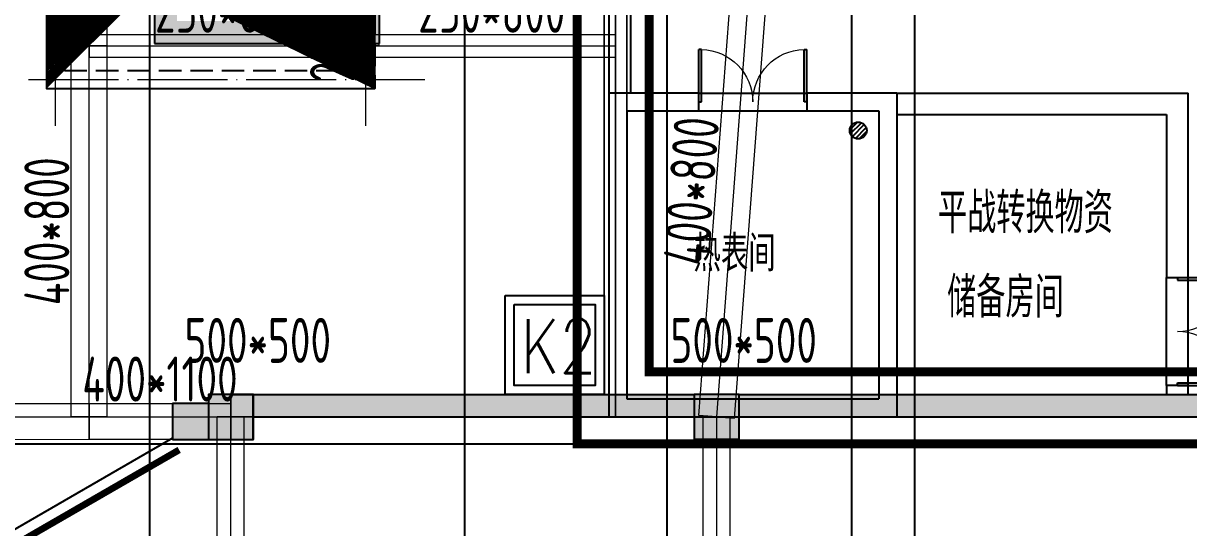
# Model space of a CAD drawing. Extents: x 369444 to 684549, y -549309 to 575337.
# Drawn here: x 390218 to 403169, y 330325 to 335932 of the extents above; entities that cross this region are included whole.
import ezdxf

# ---------------------------------------------------------------- set-up
doc = ezdxf.new("R2010")
doc.units = 0
doc.header["$LTSCALE"] = 1000
doc.header["$MEASUREMENT"] = 0
doc.linetypes.add('__DASH', pattern=[0.35, 0.25, -0.1])
doc.linetypes.add('DOTE', pattern=[2.42, 2, -0.2, 0.02, -0.2])
for name, color, linetype, lineweight, true_color in [('-1-0-1', 7, 'Continuous', 0, 0xc0c0c0), ('-1-1-2', 7, 'Continuous', 0, 0xc0c0c0), ('-2-0-1', 1, 'Continuous', 0, 0xff0000), ('-2-1-2', 9, 'Continuous', 0, 0x808080), ('1-6-1', 7, 'Continuous', 0, 0x55ff55), ('1-6-2', 7, 'Continuous', 0, 0x55ff55), ('11-6-1', 2, 'Continuous', 0, 0xffff00), ('11-6-2', 2, 'Continuous', 0, 0xffff00), ('11-6-5', 2, 'Continuous', 0, 0xffff00), ('12-6-1', 4, 'Continuous', 0, 0x00ffff), ('12-6-2', 4, 'Continuous', 0, 0x00ffff), ('12-6-5', 4, 'Continuous', 0, 0x00ffff)]:
    doc.layers.add(name, color=color, linetype=linetype, lineweight=lineweight, true_color=true_color)
for name, color, linetype in [('A-COLU-CONC', 9, 'Continuous'), ('A-WALL-HATCH', 8, 'Continuous'), ('COLUMN', 9, 'Continuous'), ('DOTE', 1, 'Continuous'), ('EQUIP_地漏', 7, 'Continuous'), ('PUB_HATCH', 8, 'Continuous'), ('WALL', 9, 'Continuous'), ('WINDOW', 4, 'Continuous'), ('填充', 8, 'Continuous'), ('房间名称', 72, 'Continuous'), ('车库集水坑', 60, 'Continuous'), ('防火分区线', 7, 'Continuous')]:
    doc.layers.add(name, color=color, linetype=linetype)
doc.layers.add('DOTE2', color=122, linetype='DOTE', lineweight=9)
doc.styles.add('_HZTXT', font='txt.shx', dxfattribs={"width": 0.8, "bigfont": 'HZTXT.shx'})
doc.styles.add('_TCH_DIM', font='SIMPLEX', dxfattribs={"bigfont": 'GBCBIG'})
doc.styles.add('HNSJY', font='hnsjy-07.shx', dxfattribs={"width": 0.8, "bigfont": 'hnsjy-hz.shx'})
doc.styles.add('yjkcad', font='yjkeng.shx', dxfattribs={"width": 0.7, "height": 250, "bigfont": 'yjkchn.shx'})

# ---------------------------------------------------------------- blocks, each defined once
blk = doc.blocks.new('$TwtSys$00000141')
for p, q in [((-94, 8), (-10, 92)), ((-94, 8), (-10, 92)), ((-87, -35), (35, 87)), ((-87, -35), (35, 87)), ((-66, -66), (66, 66)), ((-66, -66), (66, 66)), ((-32, -87), (88, 33)), ((-32, -87), (88, 33)), ((11, -92), (92, -11)), ((11, -92), (92, -11))]:
    blk.add_line(p, q)
blk.add_circle((0, 0), 94)
blk.add_circle((0, 0), 94)
blk = doc.blocks.new('$DorLib2D$00000002')
for p, q in [((-0.5, 0), (-0.5, 0.4875)), ((-0.475, 0.4875), (-0.5, 0.4875)), ((-0.475, 0), (-0.475, 0.4875)), ((0.475, 0), (0.475, 0.4875)), ((0.475, 0.4875), (0.5, 0.4875)), ((0.5, 0), (0.5, 0.4875)), ((-0.5, 0), (-0.475, 0)), ((0.5, 0), (0.475, 0))]:
    blk.add_line(p, q)
at = {"lineweight": 13}
for centre, start, end in [((-0.4875, 0), 0, 88.53072), ((0.4875, 0), 91.46928, 180)]:
    blk.add_arc(centre, 0.4875, start, end, dxfattribs=at)
blk = doc.blocks.new('$DorLib2D$00000207')
at = {"color": 0}
for p, q in [((-0.5, 0.0313), (-0.067, 0.2813)), ((0.5, 0.0313), (0.067, 0.2813))]:
    blk.add_line(p, q, dxfattribs=at)
at = {"color": 0, "const_width": 0.0125}
for points in [[(-0.5125, 0.0529), (-0.0795, 0.3029)], [(0.5125, 0.0529), (0.0795, 0.3029)]]:
    blk.add_lwpolyline(points, dxfattribs=at)
blk = doc.blocks.new('_FZH')
blk.add_lwpolyline([(-0.5, -0.5), (0.5, -0.5), (0.5, 0.5), (-0.5, 0.5)], close=True)
at = {"layer": 'PUB_HATCH'}
blk.add_solid([(-0.5, -0.5), (0.5, -0.5), (-0.5, 0.5), (0.5, 0.5)], dxfattribs=at)

msp = doc.modelspace()

# ---------------------------------------------------------------- hatches: boundary and pattern name
at = {"layer": 'A-WALL-HATCH'}
for points in [[(392774.7, 331806.6), (392274.7, 331806.6), (392274.7, 331306.6), (392774.7, 331306.6)], [(398174.7, 331806.5), (397674.7, 331806.5), (397674.7, 331306.5), (398174.7, 331306.5)]]:
    msp.add_hatch(color=256, dxfattribs=at).paths.add_polyline_path(points)
at = {"layer": 'PUB_HATCH'}
for points in [[(391674.6, 339957), (391674.6, 335707), (391924.6, 335957), (391924.6, 339957)], [(394174.6, 336407), (393924.6, 336657), (393924.6, 335957), (394174.6, 335707)], [(391924.6, 335957), (391674.6, 335707), (394174.6, 335707), (393924.6, 335957)], [(392274.6, 331306.9), (392274.6, 331706.9), (391875, 331706.9), (391875, 331306.9)], [(392524.5, 331806.9), (392774.4, 331806.9), (392774.4, 331557), (396774.6, 331557), (396774.6, 331807), (392524.5, 331807)], [(397674.6, 331557), (397674.6, 331807), (396774.6, 331807), (396774.6, 331557)], [(398174.6, 331807), (398174.6, 331557), (403044.6, 331557), (403044.6, 331807)], [(405474.6, 331557), (405474.6, 331807), (403044.6, 331807), (403044.6, 331557)]]:
    msp.add_hatch(color=256, dxfattribs=at).paths.add_polyline_path(points)
at = {"layer": '填充', "linetype": 'ByBlock', "lineweight": -2, "ltscale": 6}
h = msp.add_hatch(dxfattribs=at)
h.set_pattern_fill('ANSI31', color=256, scale=150, style=0)
h.set_pattern_definition([(45, (-38490348839.55, -3905094473.4), (-168.37980227, 168.37980227), [])])
h.paths.add_polyline_path([(391674.5, 338307), (390474.5, 338307), (390474.5, 335207), (394124.5, 335207), (394124.5, 336407), (391674.5, 336407)])

# ---------------------------------------------------------------- linework, layer by layer
at = {"layer": '-1-0-1', "color": 0}
for p in [(390949.4, 335681.9, -3600), (394049.4, 335681.9, -3600), (396799.4, 335681.9, -3600), (390949.4, 331557, -3600), (392524.3, 331557.1, -3600), (396799.4, 331557, -3600), (397924.3, 331556.9, -3600)]:
    msp.add_point(p, dxfattribs=at)
at = {"layer": '-1-1-2', "color": 0}
for p, q in [((390949.4, 335681.9, -3600), (390949.4, 335681.9)), ((394049.4, 335681.9, -3600), (394049.4, 335681.9)), ((396799.4, 335681.9, -3600), (396799.4, 335681.9)), ((390949.4, 331557, -3600), (390949.4, 331557)), ((392524.3, 331557.1, -3600), (392524.3, 331557.1)), ((396799.4, 331557, -3600), (396799.4, 331557)), ((397924.3, 331556.9, -3600), (397924.3, 331556.9))]:
    msp.add_line(p, q, dxfattribs=at)
at = {"layer": '-2-0-1', "color": 0}
for p, q in [((390949.4, 335681.9, -3600), (390949.4, 337970, -3600)), ((394049.4, 335681.9, -3600), (394049.4, 336506.9, -3600)), ((396799.4, 335681.9, -3600), (396799.4, 336506.9, -3600)), ((397924.3, 331556.9, -3600), (398298.7, 336506.9, -3600)), ((390949.4, 335681.9, -3600), (394049.4, 335681.9, -3600)), ((390949.4, 331557, -3600), (390949.4, 335681.9, -3600)), ((394049.4, 335681.9, -3600), (396799.4, 335681.9, -3600)), ((396799.4, 331557, -3600), (396799.4, 335681.9, -3600)), ((385324.4, 331556.9, -3600), (390949.4, 331557, -3600)), ((390949.4, 331557, -3600), (392524.3, 331557.1, -3600)), ((392524.3, 331557.1, -3600), (396799.4, 331557, -3600)), ((392524.3, 326857.1, -3600), (392524.3, 331557.1, -3600)), ((396799.4, 331557, -3600), (397924.3, 331556.9, -3600)), ((397924.3, 331556.9, -3600), (405724.3, 331556.9, -3600)), ((397924.3, 326857.1, -3600), (397924.3, 331556.9, -3600))]:
    msp.add_line(p, q, dxfattribs=at)
at = {"layer": '-2-1-2', "color": 0}
for p, q in [((390949.4, 335681.9), (390949.4, 337970)), ((394049.4, 335681.9), (394049.4, 336506.9)), ((396799.4, 335681.9), (396799.4, 336506.9)), ((397924.3, 331556.9), (398298.7, 336506.9)), ((390949.4, 335681.9), (394049.4, 335681.9)), ((390949.4, 331557), (390949.4, 335681.9)), ((394049.4, 335681.9), (396799.4, 335681.9)), ((396799.4, 331557), (396799.4, 335681.9)), ((385324.4, 331556.9), (390949.4, 331557)), ((390949.4, 331557), (392524.3, 331557.1)), ((392524.3, 331557.1), (396799.4, 331557)), ((392524.3, 326857.1), (392524.3, 331557.1)), ((396799.4, 331557), (397924.3, 331556.9)), ((397924.3, 331556.9), (405724.3, 331556.9)), ((397924.3, 326857.1), (397924.3, 331556.9))]:
    msp.add_line(p, q, dxfattribs=at)
at = {"layer": '1-6-1', "color": 0}
for p, q in [((396924.4, 336656.9), (396924.4, 335681.9)), ((396924.4, 335681.9, -3600), (396924.4, 336656.9, -3600)), ((396674.4, 336406.9, -3600), (396674.4, 335681.9, -3600)), ((396674.4, 335681.9), (396674.4, 336406.9)), ((396674.4, 335681.9, -3600), (396674.4, 331807, -3600)), ((396674.4, 335681.9), (396674.4, 335681.9, -3600)), ((396674.4, 331807), (396674.4, 335681.9)), ((396674.4, 335681.9, -3600), (396674.4, 335681.9)), ((396924.4, 335681.9), (396924.4, 331807)), ((396924.4, 335681.9, -3600), (396924.4, 335681.9)), ((396924.4, 331807, -3600), (396924.4, 335681.9, -3600)), ((396924.4, 335681.9), (396924.4, 335681.9, -3600)), ((392524.3, 331807.1, -3600), (392524.3, 331807.1)), ((396674.4, 331807, -3600), (392524.3, 331807.1, -3600)), ((392524.3, 331807.1), (396674.4, 331807)), ((392524.3, 331807.1, -3600), (392524.3, 331557.1, -3600)), ((392524.3, 331807.1), (392524.3, 331807.1, -3600)), ((392524.3, 331557.1), (392524.3, 331807.1)), ((396674.4, 331807, -3600), (396674.4, 331807)), ((396674.4, 331807), (396674.4, 331807, -3600)), ((396924.4, 331807), (396924.4, 331807, -3600)), ((396924.4, 331807, -3600), (396924.4, 331807)), ((397924.3, 331806.9, -3600), (396924.4, 331807, -3600)), ((396924.4, 331807), (397924.3, 331806.9)), ((397924.3, 331806.9), (397924.3, 331806.9, -3600)), ((397924.3, 331806.9, -3600), (397924.3, 331806.9)), ((405724.3, 331806.9, -3600), (397924.3, 331806.9, -3600)), ((397924.3, 331806.9), (405724.3, 331806.9)), ((392524.3, 331557.1), (392524.3, 331557.1, -3600)), ((396799.4, 331557), (392524.3, 331557.1)), ((392524.3, 331557.1, -3600), (396799.4, 331557, -3600)), ((392524.3, 331557.1, -3600), (392524.3, 331557.1)), ((396799.4, 331557), (396799.4, 331557, -3600)), ((397924.3, 331556.9), (396799.4, 331557)), ((396799.4, 331557, -3600), (397924.3, 331556.9, -3600)), ((396799.4, 331557, -3600), (396799.4, 331557)), ((397924.3, 331556.9, -3600), (397924.3, 331556.9)), ((397924.3, 331556.9), (397924.3, 331556.9, -3600)), ((405724.3, 331556.9), (397924.3, 331556.9)), ((397924.3, 331556.9, -3600), (405724.3, 331556.9, -3600))]:
    msp.add_line(p, q, dxfattribs=at)
at = {"layer": '1-6-2', "color": 0}
for p, q in [((396799.4, 336506.9), (396799.4, 335681.9)), ((396799.4, 335681.9, -3600), (396799.4, 336506.9, -3600)), ((396799.4, 335681.9), (396799.4, 331557)), ((396799.4, 335681.9, -3600), (396799.4, 335681.9)), ((396799.4, 331557, -3600), (396799.4, 335681.9, -3600)), ((396799.4, 335681.9), (396799.4, 335681.9, -3600)), ((392524.3, 331557.1), (392524.3, 331557.1, -3600)), ((396799.4, 331557), (392524.3, 331557.1)), ((392524.3, 331557.1, -3600), (396799.4, 331557, -3600)), ((396799.4, 331557), (396799.4, 331557, -3600)), ((396799.4, 331557), (396799.4, 331557, -3600)), ((397924.3, 331556.9), (396799.4, 331557)), ((396799.4, 331557, -3600), (397924.3, 331556.9, -3600)), ((396799.4, 331557, -3600), (396799.4, 331557)), ((397924.3, 331556.9, -3600), (397924.3, 331556.9)), ((397924.3, 331556.9), (397924.3, 331556.9, -3600)), ((405724.3, 331556.9), (397924.3, 331556.9)), ((397924.3, 331556.9, -3600), (405724.3, 331556.9, -3600))]:
    msp.add_line(p, q, dxfattribs=at)
at = {"layer": '11-6-1', "color": 0}
for p, q in [((392274.3, 331807.1, -5100), (392274.3, 331307.1, -5100)), ((392774.3, 331807.1, -5100), (392274.3, 331807.1, -5100)), ((392274.3, 331807.1, -8700), (392274.3, 331307.1, -8700)), ((392774.3, 331807.1, -8700), (392274.3, 331807.1, -8700)), ((392274.3, 331807.1, -8700), (392274.3, 331807.1, -5100)), ((392774.3, 331307.1, -5100), (392774.3, 331807.1, -5100)), ((392774.3, 331307.1, -8700), (392774.3, 331807.1, -8700)), ((392774.3, 331807.1, -8700), (392774.3, 331807.1, -5100)), ((397674.3, 331806.9, -5100), (397674.3, 331306.9, -5100)), ((398174.3, 331806.9, -5100), (397674.3, 331806.9, -5100)), ((397674.3, 331806.9, -8700), (397674.3, 331306.9, -8700)), ((398174.3, 331806.9, -8700), (397674.3, 331806.9, -8700)), ((397674.3, 331806.9, -8700), (397674.3, 331806.9, -5100)), ((398174.3, 331306.9, -5100), (398174.3, 331806.9, -5100)), ((398174.3, 331306.9, -8700), (398174.3, 331806.9, -8700)), ((398174.3, 331806.9, -8700), (398174.3, 331806.9, -5100)), ((392274.3, 331307.1, -5100), (392774.3, 331307.1, -5100)), ((392274.3, 331307.1, -8700), (392774.3, 331307.1, -8700)), ((392274.3, 331307.1, -8700), (392274.3, 331307.1, -5100)), ((392774.3, 331307.1, -8700), (392774.3, 331307.1, -5100)), ((397674.3, 331306.9, -5100), (398174.3, 331306.9, -5100)), ((397674.3, 331306.9, -8700), (398174.3, 331306.9, -8700)), ((397674.3, 331306.9, -8700), (397674.3, 331306.9, -5100)), ((398174.3, 331306.9, -8700), (398174.3, 331306.9, -5100))]:
    msp.add_line(p, q, dxfattribs=at)
at = {"layer": '11-6-2', "color": 0}
for p, q in [((392524.3, 331557.1, -8700), (392524.3, 331557.1, -5100)), ((397924.3, 331556.9, -8700), (397924.3, 331556.9, -5100))]:
    msp.add_line(p, q, dxfattribs=at)
at = {"layer": '12-6-1', "color": 0}
for p, q in [((390749.4, 335681.9, -5100), (390749.4, 337970, -5100)), ((390749.4, 335681.9, -5900), (390749.4, 337970, -5900)), ((391149.4, 335681.9, -5100), (391149.4, 337970, -5100)), ((391149.4, 335681.9, -5900), (391149.4, 337970, -5900)), ((393924.4, 335681.9, -5100), (393924.4, 336506.9, -5100)), ((393924.4, 335681.9, -5900), (393924.4, 336506.9, -5900)), ((394174.4, 335681.9, -5100), (394174.4, 336506.9, -5100)), ((394174.4, 335681.9, -5900), (394174.4, 336506.9, -5900)), ((397724.9, 331572, -5100), (398099.3, 336522, -5100)), ((397724.9, 331572, -5900), (398099.3, 336522, -5900)), ((398123.7, 331541.9, -5100), (398498.2, 336491.9, -5100)), ((398123.7, 331541.9, -5900), (398498.2, 336491.9, -5900)), ((390949.4, 335806.9, -5100), (390949.4, 335556.9, -5100)), ((390949.4, 335806.9, -5900), (390949.4, 335806.9, -5100)), ((390949.4, 335556.9, -5900), (390949.4, 335806.9, -5900)), ((390949.4, 335806.9, -5100), (394049.4, 335806.9, -5100)), ((390949.4, 335806.9, -5900), (394049.4, 335806.9, -5900)), ((394049.4, 335806.9, -5100), (394049.4, 335556.9, -5100)), ((394049.4, 335806.9, -5900), (394049.4, 335806.9, -5100)), ((394049.4, 335556.9, -5900), (394049.4, 335806.9, -5900)), ((394049.4, 335806.9, -5100), (396799.4, 335806.9, -5100)), ((394049.4, 335806.9, -5900), (396799.4, 335806.9, -5900)), ((394049.4, 335806.9, -5100), (394049.4, 335556.9, -5100)), ((394049.4, 335806.9, -5900), (394049.4, 335806.9, -5100)), ((394049.4, 335556.9, -5900), (394049.4, 335806.9, -5900)), ((396799.4, 335806.9, -5100), (396799.4, 335556.9, -5100)), ((396799.4, 335806.9, -5900), (396799.4, 335806.9, -5100)), ((396799.4, 335556.9, -5900), (396799.4, 335806.9, -5900)), ((390749.4, 335681.9, -5100), (391149.4, 335681.9, -5100)), ((390749.4, 335681.9, -5900), (390749.4, 335681.9, -5100)), ((391149.4, 335681.9, -5900), (390749.4, 335681.9, -5900)), ((390749.4, 335681.9, 0), (391149.4, 335681.9, 0)), ((390749.4, 335681.9, -800), (390749.4, 335681.9, 0)), ((391149.4, 335681.9, -800), (390749.4, 335681.9, -800)), ((390749.4, 331557, 0), (390749.4, 335681.9, 0)), ((390749.4, 331557, -800), (390749.4, 335681.9, -800)), ((391149.4, 335681.9, -5100), (391149.4, 335681.9, -5900)), ((391149.4, 335681.9, 0), (391149.4, 335681.9, -800)), ((391149.4, 331557, 0), (391149.4, 335681.9, 0)), ((391149.4, 331557, -800), (391149.4, 335681.9, -800)), ((393924.4, 335681.9, -5100), (394174.4, 335681.9, -5100)), ((393924.4, 335681.9, -5900), (393924.4, 335681.9, -5100)), ((394174.4, 335681.9, -5900), (393924.4, 335681.9, -5900)), ((394174.4, 335681.9, -5100), (394174.4, 335681.9, -5900)), ((390949.4, 335556.9, -5100), (390949.4, 335556.9, -5900)), ((390949.4, 335556.9, -5100), (394049.4, 335556.9, -5100)), ((390949.4, 335556.9, -5900), (394049.4, 335556.9, -5900)), ((394049.4, 335556.9, -5100), (394049.4, 335556.9, -5900)), ((394049.4, 335556.9, -5100), (396799.4, 335556.9, -5100)), ((394049.4, 335556.9, -5900), (396799.4, 335556.9, -5900)), ((394049.4, 335556.9, -5100), (394049.4, 335556.9, -5900)), ((396799.4, 335556.9, -5100), (396799.4, 335556.9, -5900)), ((385324.4, 331706.9), (390949.4, 331707)), ((385324.4, 331706.9, -1100), (390949.4, 331707, -1100)), ((390949.4, 331707), (392524.3, 331707.1)), ((390949.4, 331707, -1100), (392524.3, 331707.1, -1100)), ((390949.4, 331707), (390949.4, 331307)), ((390949.4, 331707, -1100), (390949.4, 331707)), ((390949.4, 331307, -1100), (390949.4, 331707, -1100)), ((390949.4, 331707), (390949.4, 331307)), ((390949.4, 331707, -1100), (390949.4, 331707)), ((390949.4, 331307, -1100), (390949.4, 331707, -1100)), ((392524.3, 331707.1), (392524.3, 331307.1)), ((392524.3, 331707.1, -1100), (392524.3, 331707.1)), ((392524.3, 331307.1, -1100), (392524.3, 331707.1, -1100)), ((390749.4, 331557, 0), (391149.4, 331557, 0)), ((390749.4, 331557, -800), (390749.4, 331557, 0)), ((391149.4, 331557, -800), (390749.4, 331557, -800)), ((391149.4, 331557, 0), (391149.4, 331557, -800)), ((392374.3, 331557.1, -5100), (392674.3, 331557.1, -5100)), ((392374.3, 331557.1, -5700), (392374.3, 331557.1, -5100)), ((392674.3, 331557.1, -5700), (392374.3, 331557.1, -5700)), ((392374.3, 326857.1, -5100), (392374.3, 331557.1, -5100)), ((392374.3, 326857.1, -5700), (392374.3, 331557.1, -5700)), ((392674.3, 331557.1, -5100), (392674.3, 331557.1, -5700)), ((392674.3, 326857.1, -5100), (392674.3, 331557.1, -5100)), ((392674.3, 326857.1, -5700), (392674.3, 331557.1, -5700)), ((397724.9, 331572, -5100), (398123.7, 331541.9, -5100)), ((397724.9, 331572, -5900), (397724.9, 331572, -5100)), ((398123.7, 331541.9, -5900), (397724.9, 331572, -5900)), ((397774.3, 331556.9, -5100), (398074.3, 331556.9, -5100)), ((397774.3, 331556.9, -5700), (397774.3, 331556.9, -5100)), ((398074.3, 331556.9, -5700), (397774.3, 331556.9, -5700)), ((397774.3, 326857.1, -5100), (397774.3, 331556.9, -5100)), ((397774.3, 326857.1, -5700), (397774.3, 331556.9, -5700)), ((398074.3, 331556.9, -5100), (398074.3, 331556.9, -5700)), ((398074.3, 326857.1, -5100), (398074.3, 331556.9, -5100)), ((398074.3, 326857.1, -5700), (398074.3, 331556.9, -5700)), ((398123.7, 331541.9, -5100), (398123.7, 331541.9, -5900)), ((385324.4, 331306.9), (390949.4, 331307)), ((385324.4, 331306.9, -1100), (390949.4, 331307, -1100)), ((390949.4, 331307), (392524.3, 331307.1)), ((390949.4, 331307, -1100), (392524.3, 331307.1, -1100)), ((390949.4, 331307), (390949.4, 331307, -1100)), ((390949.4, 331307), (390949.4, 331307, -1100)), ((392524.3, 331307.1), (392524.3, 331307.1, -1100))]:
    msp.add_line(p, q, dxfattribs=at)
at = {"layer": '12-6-2', "color": 0}
for p, q in [((390949.4, 335681.9, -5100), (390949.4, 337970, -5100)), ((394049.4, 335681.9, -5100), (394049.4, 336506.9, -5100)), ((397924.3, 331556.9, -5100), (398298.7, 336506.9, -5100)), ((390949.4, 335681.9, -5100), (394049.4, 335681.9, -5100)), ((390949.4, 331557), (390949.4, 335681.9)), ((394049.4, 335681.9, -5100), (396799.4, 335681.9, -5100)), ((385324.4, 331556.9), (390949.4, 331557)), ((390949.4, 331557), (392524.3, 331557.1)), ((392524.3, 326857.1, -5100), (392524.3, 331557.1, -5100)), ((397924.3, 326857.1, -5100), (397924.3, 331556.9, -5100))]:
    msp.add_line(p, q, dxfattribs=at)
at = {"layer": 'A-COLU-CONC'}
for p, q in [((392774.7, 331806.6), (392274.7, 331806.6)), ((392274.7, 331806.6), (392274.7, 331306.6)), ((392774.7, 331306.6), (392774.7, 331806.6)), ((398174.7, 331806.5), (397674.7, 331806.5)), ((397674.7, 331806.5), (397674.7, 331306.5)), ((398174.7, 331306.5), (398174.7, 331806.5)), ((392274.7, 331306.6), (392774.7, 331306.6)), ((397674.7, 331306.5), (398174.7, 331306.5))]:
    msp.add_line(p, q, dxfattribs=at)
at = {"layer": 'DOTE', "color": 8}
for p, q in [((391624.5, 59364.2), (391624.5, 476704.8)), ((395124.5, 59364.2), (395124.5, 476704.8)), ((397374.5, 59364.2), (397374.5, 476704.8)), ((399424.5, 261807), (399424.5, 476704.8)), ((400124.5, 261807), (400124.5, 476704.8))]:
    msp.add_line(p, q, dxfattribs=at)
at = {"layer": 'DOTE', "color": 8, "lineweight": -2}
msp.add_line((377844.4, 331257), (624570.9, 331257), dxfattribs=at)
at = {"layer": 'DOTE2', "linetype": 'DOTE', "ltscale": 0.5, "elevation": 0}
for points in [[(390574.5, 334793.2), (390574.5, 338659.8)], [(394024.5, 334793.2), (394024.5, 338659.8)]]:
    msp.add_lwpolyline(points, dxfattribs=at)
at = {"layer": 'DOTE2', "linetype": 'DOTE', "ltscale": 0.5}
msp.add_lwpolyline([(390275.6, 335307), (394682, 335307)], dxfattribs=at)
at = {"layer": 'WALL'}
for p, q in [((391674.6, 339957), (391674.6, 335707)), ((396964.5, 336647), (396964.5, 335157)), ((394174.6, 336407), (394174.6, 335707)), ((396724.5, 336407), (396724.5, 335157)), ((391674.6, 335707), (394174.6, 335707)), ((396964.5, 335157), (396724.5, 335157)), ((396724.5, 335157), (396724.5, 331557)), ((397724.5, 335157), (396724.5, 335157)), ((397724.5, 334957), (397724.5, 335157)), ((399924.5, 335157), (398924.5, 335157)), ((398924.5, 335157), (398924.5, 334957)), ((399924.5, 335157), (399924.5, 331557)), ((399924.6, 335157), (403164.6, 335157)), ((399924.6, 335157), (399924.6, 334917)), ((403164.6, 333106.6), (403164.6, 335157)), ((396924.5, 334957), (396924.5, 331757)), ((396924.5, 334957), (397724.5, 334957)), ((398924.5, 334957), (399724.5, 334957)), ((399724.5, 334957), (399724.5, 331757)), ((399924.6, 334917), (402924.6, 334917)), ((402924.6, 334917), (402924.6, 333106.6)), ((402924.6, 333106.6), (403164.6, 333106.6)), ((403164.6, 331906.6), (402924.6, 331906.6)), ((402924.6, 331906.6), (402924.6, 331807)), ((403164.6, 331807), (403164.6, 331906.6)), ((392274.6, 331706.9), (391875, 331706.9)), ((391875, 331706.9), (391875, 331306.9)), ((392524.5, 331807), (396774.6, 331807)), ((392524.5, 331807), (392524.5, 331806.9)), ((396774.6, 331807), (397674.6, 331807)), ((396924.5, 331757), (399724.5, 331757)), ((398174.6, 331807), (403044.6, 331807)), ((403044.6, 331807), (405474.6, 331807)), ((392774.4, 331557), (396774.6, 331557)), ((396724.5, 331557), (399924.5, 331557)), ((396774.6, 331557), (397674.6, 331557)), ((398174.6, 331557), (403044.6, 331557)), ((403044.6, 331557), (405474.6, 331557)), ((391875, 331306.9), (392274.6, 331306.9))]:
    msp.add_line(p, q, dxfattribs=at)
at = {"layer": 'WALL', "linetype": '__DASH'}
for p, q in [((390474.5, 338307), (390474.5, 335207)), ((390674.5, 338107), (390674.5, 335407)), ((393924.5, 336407), (393924.5, 335407)), ((394124.5, 336407), (394124.5, 335207)), ((390674.5, 335407), (393924.5, 335407)), ((390474.5, 335207), (394124.5, 335207))]:
    msp.add_line(p, q, dxfattribs=at)
at = {"layer": 'WINDOW'}
for p, q in [((397724.5, 335157, 104.9), (398924.5, 335157, 104.9)), ((397724.5, 334957, 104.9), (398924.5, 334957, 104.9)), ((402924.6, 331906.6, 14), (402924.6, 333106.6, 14)), ((403164.6, 331906.6, 14), (403164.6, 333106.6, 14))]:
    msp.add_line(p, q, dxfattribs=at)
at = {"layer": '填充', "linetype": 'ByBlock', "lineweight": -2, "ltscale": 6}
msp.add_lwpolyline([(391674.5, 338307), (390474.5, 338307), (390474.5, 335207), (394124.5, 335207), (394124.5, 336407), (391674.5, 336407), (391674.5, 338307)], dxfattribs=at)
at = {"layer": '车库集水坑', "lineweight": -2}
for points in [[(395574.5, 332906.9), (396674.5, 332906.9), (396674.5, 331806.9), (395574.5, 331806.9)], [(395674.5, 332806.9), (396574.5, 332806.9), (396574.5, 331906.9), (395674.5, 331906.9)]]:
    msp.add_lwpolyline(points, close=True, dxfattribs=at)
at = {"layer": '防火分区线', "linetype": '__DASH', "lineweight": -2, "ltscale": 8, "const_width": 100}
for points in [[(431024.5, 331256.9), (396374.5, 331256.9), (396374.5, 336106.9), (394974.5, 336107), (394974.5, 340506.9), (394424.5, 340506.9), (394424.5, 346007), (396374.5, 346007), (396374.5, 349564.2), (399124.5, 349514.2), (399124.5, 354606.9), (405224.5, 354606.9), (405224.5, 392657.1)], [(430224.5, 332056.9), (397174.5, 332056.9), (397174.5, 336906.8), (395774.5, 336906.9), (395774.5, 341306.9), (395224.5, 341306.9), (395224.5, 345207), (397174.5, 345207), (397174.5, 348749.5), (399924.5, 348699.5), (399924.5, 353806.9), (406024.5, 353806.9), (406024.5, 391857.1)]]:
    msp.add_lwpolyline(points, dxfattribs=at)

# ---------------------------------------------------------------- block references
at = {"layer": 'COLUMN', "color": 31, "yscale": 500, "zscale": 500}
for p, xscale in [((392524.5, 331556.9), 499.7984313964844), ((397924.6, 331557), 500)]:
    msp.add_blockref('_FZH', p, dxfattribs=dict(at, xscale=xscale))
at = {"layer": 'EQUIP_地漏'}
msp.add_blockref('$TwtSys$00000141', (399497.5, 334740, 118.9), dxfattribs=at)
at = {"layer": 'WINDOW', "xscale": -1200, "yscale": 1200, "zscale": -1200}
msp.add_blockref('$DorLib2D$00000002', (398324.5, 335057), dxfattribs=at)
at = {"layer": 'WINDOW'}
for name, p, xscale, yscale, zscale, rotation in [('$DorLib2D$00000002', (403044.6, 332506.6), 1200, 1200, -1200, 270), ('$DorLib2D$00000207', (388874.8, 331506.9), -6000.406887253812, 6000.406887253812, 6000.406887253812, 180)]:
    msp.add_blockref(name, p, dxfattribs=dict(at, xscale=xscale, yscale=yscale, zscale=zscale, rotation=rotation))

# ---------------------------------------------------------------- texts
at = {"color": 2, "style": '_TCH_DIM'}
for s, p in [('平战转换物资', (400383.2, 333598.2, 0)), ('储备房间', (400485.2, 332660.3))]:
    msp.add_text(s, height=450, rotation=0, dxfattribs=at).set_placement(p)
at = {"layer": '11-6-5', "color": 0, "char_height": 500, "attachment_point": 8, "style": 'yjkcad'}
for insert in [(392824.3, 332157.1, -3600), (398224.3, 332156.9, -3600)]:
    msp.add_mtext('500*500', dxfattribs=dict(at, insert=insert))
at = {"layer": '12-6-5', "color": 0, "char_height": 500, "attachment_point": 8, "style": 'yjkcad'}
for s, insert, rotation in [('250*800', (393904.4, 336094.4), 90), ('400*800', (397892.2, 334048.5), 85.67436), ('400*800', (390729.4, 333619.5), 90), ('400*1100', (391736.9, 331727), 0.00086)]:
    msp.add_mtext(s, dxfattribs=dict(at, insert=insert, rotation=rotation))
for insert in [(392499.4, 335826.9), (395424.4, 335826.9)]:
    msp.add_mtext('250*800', dxfattribs=dict(at, insert=insert))
at = {"layer": '房间名称', "style": 'HNSJY', "width": 0.8}
msp.add_text('热表间', height=400, dxfattribs=at).set_placement((397666.7, 333172.7, 118.9))
at = {"layer": '车库集水坑', "lineweight": -2, "style": '_HZTXT', "width": 0.8}
msp.add_text('K2', height=600, dxfattribs=at).set_placement((395745.2, 332044))

doc.saveas('drawing.dxf')
